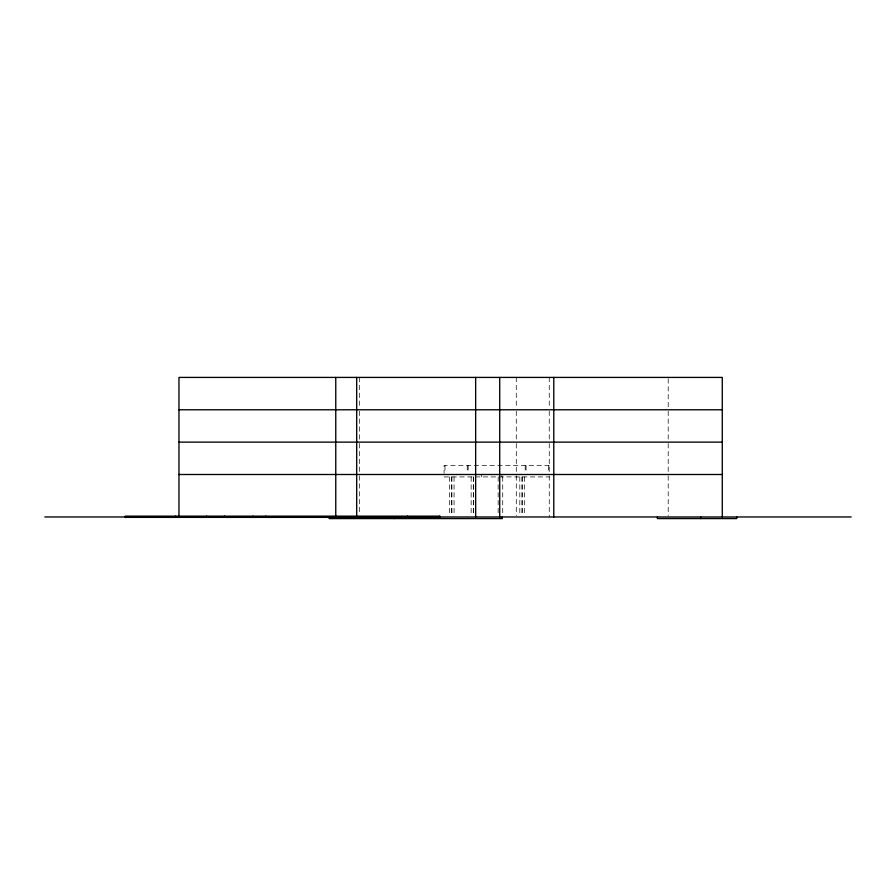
<?xml version="1.0" encoding="UTF-8"?>
<svg xmlns="http://www.w3.org/2000/svg" width="896" height="896" viewBox="0 0 896 896"><rect width="100%" height="100%" fill="white"/><g stroke="black" fill="none" stroke-linecap="round" stroke-linejoin="round"><path stroke-width="0.67" stroke-dasharray="4.48 3.36" d="M549.259 465.595L444.08 465.595L444.08 473.222M444.08 476.918L549.259 476.918M668.203 378.762L668.203 407.075M668.203 411.13L668.203 440.787M668.203 443.486L668.203 473.144M668.203 475.866L668.203 515.592M549.259 377.418L549.259 407.075M549.259 411.13L549.259 440.787M549.259 443.486L549.259 473.222M549.259 475.866L549.259 516.97M548.352 465.595L548.352 473.222M526.086 465.595L526.086 473.222M525.19 465.595L525.19 473.222M524.384 476.918L524.384 515.581M522.222 476.918L522.222 515.581M521.976 476.918L521.976 515.581M519.814 476.918L519.814 515.581M516.286 377.418L516.286 407.075M516.286 411.13L516.286 440.787M516.286 443.486L516.286 473.144M516.286 475.866L516.286 515.592M502.723 476.918L502.723 515.581M501.917 474.499L501.917 476.918M498.154 476.918L498.154 515.581M481.701 474.499L481.701 476.918M473.558 476.918L473.558 515.581M473.312 476.918L473.312 515.581M471.15 476.918L471.15 515.581M468.149 465.595L468.149 473.222M467.253 465.595L467.253 473.222M454.059 476.918L454.059 515.581M451.898 476.918L451.898 515.581M451.651 476.918L451.651 515.581M449.49 476.918L449.49 515.581M444.987 465.595L444.987 473.222M359.498 377.418L359.498 407.075M359.498 411.13L359.498 440.787M359.498 443.486L359.498 473.144M359.498 475.866L359.498 514.226"/><path stroke-width="1.34" d="M178.965 409.774L722.277 409.774M178.965 442.131L722.277 442.131M178.965 474.499L722.277 474.499M44.8 516.97L851.2 516.97M736.747 516.97L736.747 518.582L657.395 518.582L657.395 516.97M722.277 516.97L722.277 377.418L178.965 377.418L178.965 516.97M700.65 516.97L700.65 518.582M553.784 377.418L553.784 516.97M502.331 516.97L502.331 518.582L329.146 518.582L329.146 516.97M499.722 377.418L499.722 516.97M475.653 377.418L475.653 516.97M407.613 516.152L407.613 517.373M394.027 516.97L394.027 518.582M356.698 377.418L356.698 516.97M335.765 377.418L335.765 516.97M265.877 516.152L265.877 517.373M252.93 516.152L252.93 517.373M224.582 516.152L224.582 517.373M206.73 516.152L206.73 517.373M175.269 516.152L175.269 517.373M439.802 516.152L125.25 516.152L125.25 517.373L439.802 517.373L439.802 516.152"/></g></svg>
